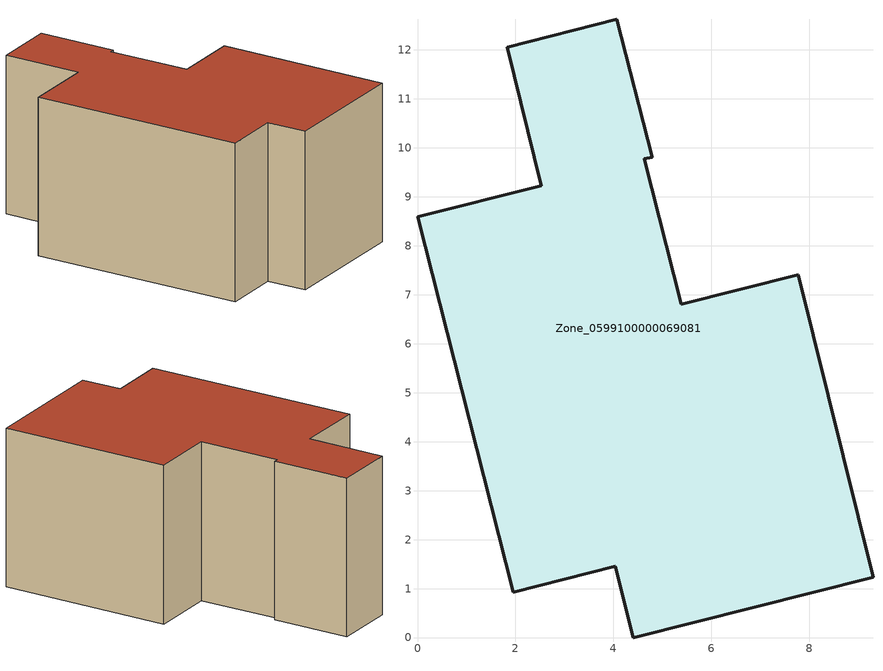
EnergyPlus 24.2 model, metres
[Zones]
Zone_0599100000069081
 floor ground (C_G): 1.83,12.05 4.07,12.62 4.79,9.81 4.63,9.77 5.38,6.81 7.77,7.41 9.3,1.23 4.41,0 4.04,1.46 1.95,0.93 0,8.59 2.53,9.22 z0
 wall outside (C_F): 4.07,12.62 1.83,12.05 2.53,9.22 0,8.59 1.95,0.93 4.04,1.46 4.41,0 9.3,1.23 7.77,7.41 5.38,6.81 4.63,9.77 4.79,9.81 4.07,12.62 z0:5.9
 roof outside (C_R): 2.53,9.22 0,8.59 1.95,0.93 4.04,1.46 4.41,0 9.3,1.23 7.77,7.41 5.38,6.81 4.63,9.77 4.79,9.81 4.07,12.62 1.83,12.05 z5.9
[BUILDING]
Pand.0599100000069081: North Axis=0; Terrain=City; Loads Convergence Tolerance Value=0.04; Temperature Convergence Tolerance Value=0.4; Solar Distribution=FullExterior; Maximum Number of Warmup Days=25; Minimum Number of Warmup Days=1
[Site:Location]
Rotterdam.The.Hague.AP_ZH_NLD Design_Conditions: Latitude=51.96; Longitude=4.45; Time Zone=1; Elevation=-4.5
[SITE:GROUNDTEMPERATURE:BUILDINGSURFACE]
18, 18, 18, 18, 18, 18, 18, 18, 18, 18, 18, 18
[MATERIAL] Thermal Absorptance=0.9; Solar Absorptance=0.7; Visible Absorptance=0.7
Name | Roughness | Thickness | Conductivity | Density | Specific Heat
G.TI.1965-1974 | MediumSmooth | 0.15 | 0.882353 | 540 | 1210
F.TI.1965-1974 | Rough | 0.3 | 0.697674 | 1920 | 840
R.TI.1965-1974 | MediumRough | 0.2 | 0.232558 | 1500 | 1000
[CONSTRUCTION]
C_G: G.TI.1965-1974
C_F: F.TI.1965-1974
C_R: R.TI.1965-1974
[ZONE]
Zone_0599100000069081: Type=1; Multiplier=1; Ceiling Height=Autocalculate; Volume=Autocalculate; Floor Area=autocalculate; Part of Total Floor Area=Yes
[ZONEINFILTRATION:DESIGNFLOWRATE]
Infil_Zone_0599100000069081: Zone or ZoneList or Space or SpaceList=Zone_0599100000069081; Schedule=AlwaysOn; Design Flow Rate Calculation Method=Flow/Area; Flow Rate per Floor Area=0.003; Constant Term Coefficient=1; Temperature Term Coefficient=0; Velocity Term Coefficient=0; Velocity Squared Term Coefficient=0
[HVACTEMPLATE:ZONE:IDEALLOADSAIRSYSTEM]
Zone_0599100000069081: Maximum Heating Supply Air Temperature=50; Minimum Cooling Supply Air Temperature=13; Maximum Heating Supply Air Humidity Ratio=0.0156; Minimum Cooling Supply Air Humidity Ratio=0.0077; Heating Limit=NoLimit; Cooling Limit=NoLimit; Dehumidification Control Type=ConstantSensibleHeatRatio; Cooling Sensible Heat Ratio=0.7; Dehumidification Setpoint=60; Humidification Control Type=None; Humidification Setpoint=30; Outdoor Air Method=None; Outdoor Air Flow Rate per Person=0.00944; Outdoor Air Flow Rate per Zone Floor Area=0; Outdoor Air Flow Rate per Zone=0; Demand Controlled Ventilation Type=None; Outdoor Air Economizer Type=NoEconomizer; Heat Recovery Type=None; Sensible Heat Recovery Effectiveness=0.7; Latent Heat Recovery Effectiveness=0.65
[ZONECONTROL:THERMOSTAT]
ThermostatControl_Zone_0599100000069081: Zone or ZoneList=Zone_0599100000069081; Control Type Schedule=DualSetpointControlType; Control 1=Thermostat_Zone_0599100000069081; Temperature Difference Between Cutout And Setpoint=0
[THERMOSTATSETPOINT:DUALSETPOINT]
Thermostat_Zone_0599100000069081: Heating Setpoint Temperature Schedule=HeatingSetpoint_Zone_0599100000069081; Cooling Setpoint Temperature Schedule=CoolingSetpoint_Zone_0599100000069081
[SCHEDULE:COMPACT]
HeatingSetpoint_Zone_0599100000069081: Through: 12/31, For: AllDays, Until: 24:00, 21
CoolingSetpoint_Zone_0599100000069081: Through: 12/31, For: AllDays, Until: 24:00, 24
DualSetpointControlType: Through: 12/31, For: AllDays, Until: 24:00, 4
AlwaysOn: Through: 12/31, For: AllDays, Until: 24:00, 1
